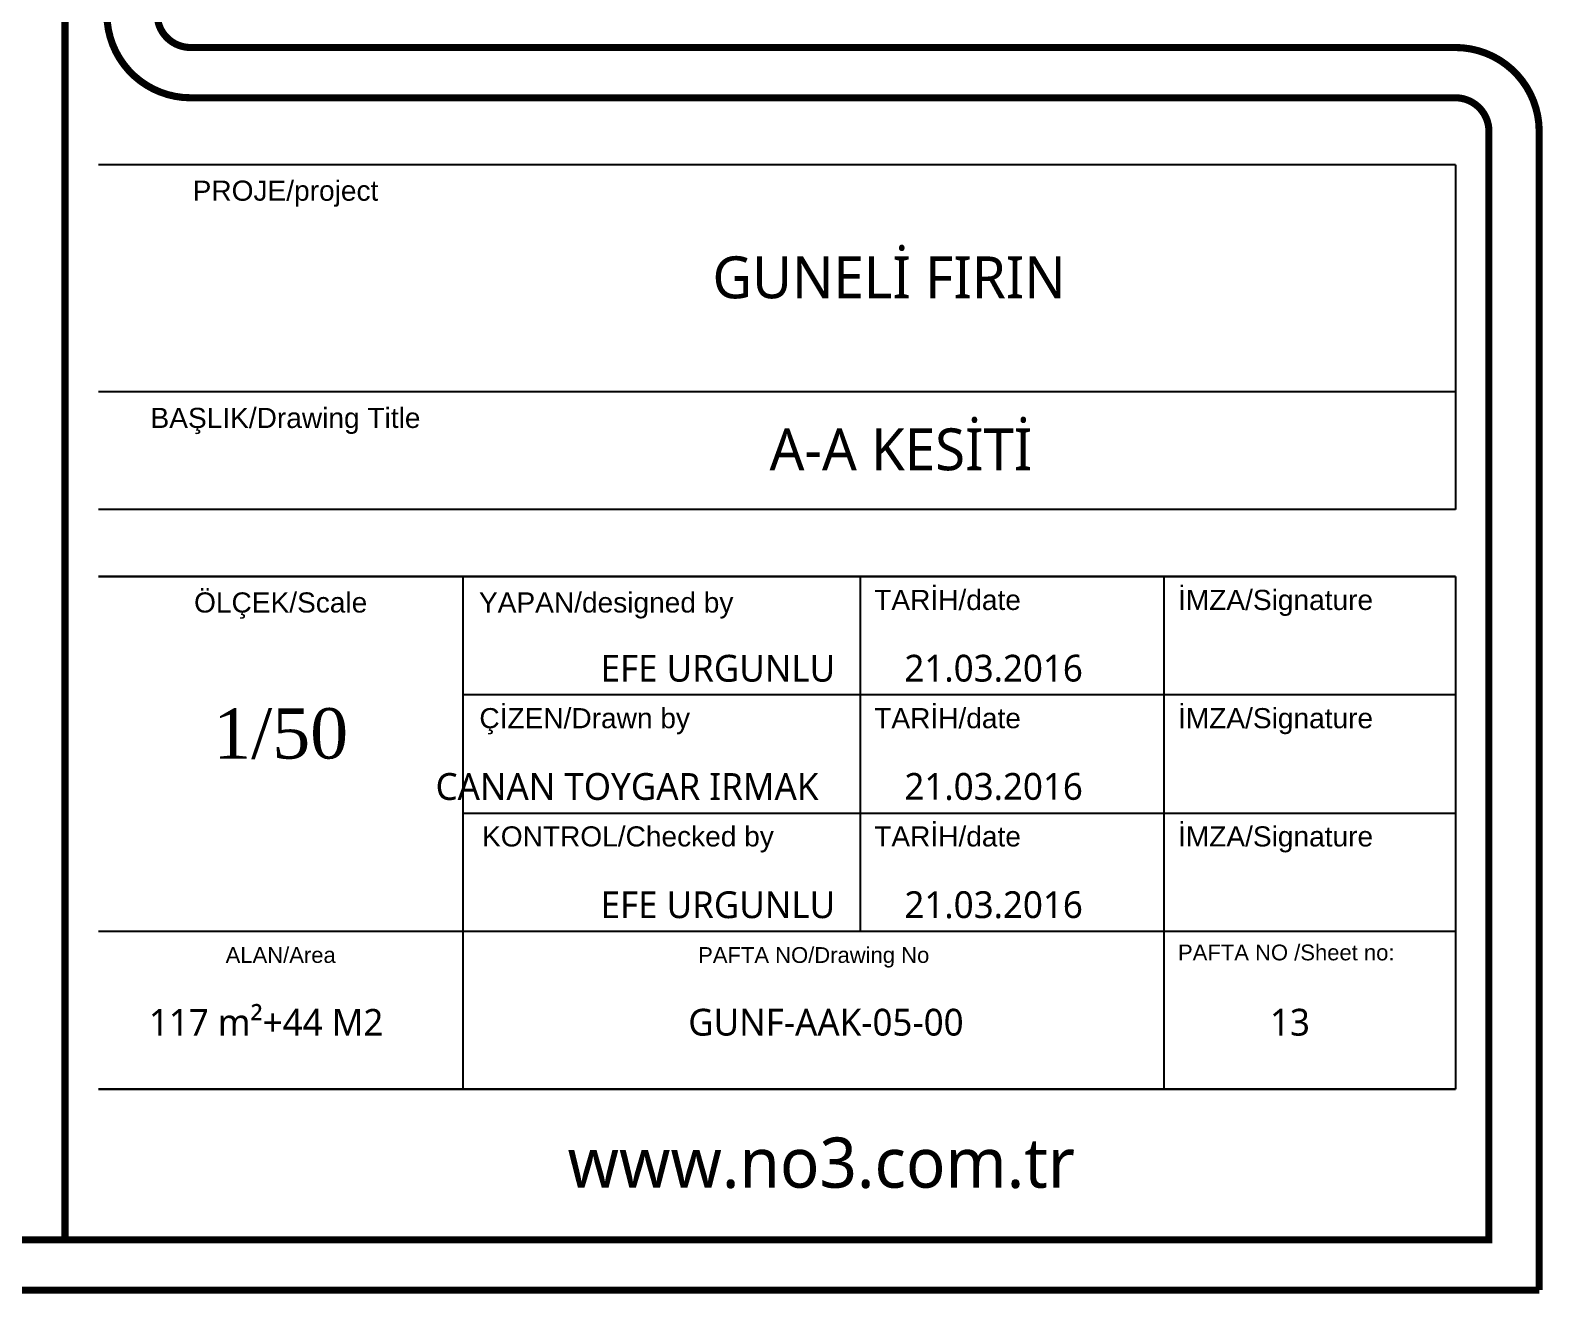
# Model space of a CAD drawing. Header units: millimetres. Extents: x 54215 to 67697, y 23496 to 56611.
# Drawn here: x 58105.5 to 58558.5, y 42006.8 to 42384.9 of the extents above; entities that cross this region are included whole.
import ezdxf
from ezdxf.enums import TextEntityAlignment as Align

# ---------------------------------------------------------------- set-up
doc = ezdxf.new("R2010")
doc.units = ezdxf.units.MM
doc.layers.add('t_yazı', color=154, linetype='Continuous', lineweight=25)
doc.styles.add('ARIALT', font='arial.ttf', dxfattribs={"height": 10})
doc.styles.get("Standard").update_dxf_attribs({"font": 'arial.ttf'})

msp = doc.modelspace()

# ---------------------------------------------------------------- linework, layer by layer
at = {"color": 250}
for p, q in [((58532.389, 42344.663), (58125.988, 42344.663)), ((58532.389, 42344.663), (58532.389, 42241.469)), ((58125.988, 42276.862), (58532.389, 42276.862)), ((58532.389, 42241.469), (58125.988, 42241.469)), ((58532.389, 42221.4), (58125.988, 42221.4)), ((58125.988, 42221.4), (58532.389, 42221.4)), ((58235.114, 42221.4), (58235.114, 42068.034)), ((58354.104, 42221.4), (58354.104, 42115.223)), ((58445.095, 42221.4), (58445.095, 42068.034)), ((58532.389, 42221.4), (58532.389, 42068.034)), ((58532.389, 42186.008), (58235.114, 42186.008)), ((58235.114, 42150.616), (58532.389, 42150.616)), ((58532.389, 42115.223), (58125.988, 42115.223)), ((58125.988, 42068.034), (58532.389, 42068.034)), ((58532.389, 42068.034), (58125.988, 42068.034))]:
    msp.add_line(p, q, dxfattribs=at)
at = {"color": 252, "const_width": 2.135}
for points in [[(58557.476, 42007.826), (55067.754, 42007.826), (55067.754, 43807.826), (58557.476, 43807.826), (58557.476, 42668.777, -0.4142136), (58532.389, 42643.691), (58153.583, 42643.691, 0.4142136), (58143.549, 42633.656), (58143.549, 42389.819, 0.4142136), (58153.583, 42379.784), (58532.389, 42379.784, -0.4142136), (58557.476, 42354.698), (58557.476, 42007.826)], [(58542.424, 42668.777, -0.4142136), (58532.389, 42658.743), (58153.583, 42658.743, 0.4142136), (58128.497, 42633.656), (58128.497, 42389.819, 0.4142136), (58153.583, 42364.732), (58532.389, 42364.732, -0.4142136), (58542.424, 42354.698), (58542.424, 42022.878), (55082.806, 42022.878), (55082.806, 43792.774), (58542.424, 43792.774), (58542.424, 42668.777)]]:
    msp.add_lwpolyline(points, format="xyb", dxfattribs=at)
msp.add_lwpolyline([(58115.953, 42022.878), (58115.953, 43792.774)], dxfattribs=at)

# ---------------------------------------------------------------- texts
at = {"color": 7}
for s, insert, char_height, width, attachment_point in [('{\\fLucida Sans Unicode|b0|i0|c162|p34;GUNELİ FIRIN}', (58362.766, 42310.905), 12.54325, 279.45279, 5), ('{\\fLucida Sans Unicode|b0|i0|c162|p34;A-A KESİTİ}', (58366.334, 42259.423), 12.54325, 307.0384, 5), ('{\\fLucida Sans Unicode|b0|i0|c162|p34;EFE URGUNLU}', (58276.365, 42193.924), 8.02768, 307.0384, 4), ('{\\fLucida Sans Unicode|b0|i0|c162|p34;21.03.2016}', (58367.355, 42193.924), 8.02768, 307.0384, 4), ('{\\fGeorgia|b0|i0|c162|p18;1/50\\P}', (58180.551, 42174.369), 15.0519, 307.0384, 5), ('{\\fLucida Sans Unicode|b0|i0|c162|p34;CANAN TOYGAR IRMAK}', (58226.935, 42158.532), 8.02768, 307.0384, 4), ('{\\fLucida Sans Unicode|b0|i0|c162|p34;21.03.2016}', (58367.355, 42158.532), 8.02768, 307.0384, 4), ('{\\fLucida Sans Unicode|b0|i0|c162|p34;EFE URGUNLU}', (58276.365, 42123.139), 8.02768, 307.0384, 4), ('{\\fLucida Sans Unicode|b0|i0|c162|p34;21.03.2016}', (58367.355, 42123.139), 8.02768, 307.0384, 4), ('{\\fLucida Sans Unicode|b0|i0|c162|p34;117 m²+44 M2}', (58141.073, 42087.979), 8.02768, 307.0384, 4), ('{\\fLucida Sans Unicode|b0|i0|c162|p34;GUNF-AAK-05-00}', (58302.606, 42087.979), 8.02768, 307.0384, 4), ('{\\fLucida Sans Unicode|b0|i0|c162|p34;13}', (58476.85, 42087.979), 8.02768, 307.0384, 4), ('{\\fLucida Sans Unicode|b0|i0|c162|p34;www.no3.com.tr}', (58342.452, 42045.865), 15.0519, 233.90379, 5)]:
    msp.add_mtext(s, dxfattribs=dict(at, insert=insert, char_height=char_height, width=width, attachment_point=attachment_point))
at = {"layer": 't_yazı', "linetype": 'Continuous', "style": 'ARIALT'}
for s, height, p in [('ALAN/Area', 4.719, (58180.551, 42108.145)), ('PAFTA NO/Drawing No', 4.71898, (58340.195, 42108.145))]:
    msp.add_text(s, height=height, dxfattribs=at).set_placement(p, align=Align.MIDDLE_CENTER)
at = {"layer": 't_yazı', "style": 'ARIALT'}
for s, insert, char_height, width, attachment_point in [('PROJE/project', (58181.989, 42339.944), 6.02076, 111.9856, 2), ('BAŞLIK/Drawing Title', (58181.989, 42271.923), 6.02076, 111.9856, 2), ('ÖLÇEK/Scale', (58180.551, 42216.681), 6.02076, 40.67138, 2), ('YAPAN/designed by', (58278.039, 42216.681), 6.02076, 111.9856, 2), ('TARİH/date', (58358.316, 42217.444), 6.0208, 45.79917, 1), ('İMZA/Signature', (58449.307, 42217.444), 6.02076, 45.79917, 1), ('ÇİZEN/Drawn by', (58271.597, 42182.052), 6.02076, 111.9856, 2), ('TARİH/date', (58358.316, 42182.052), 6.0208, 45.79917, 1), ('İMZA/Signature', (58449.307, 42182.052), 6.02076, 45.79917, 1), ('TARİH/date', (58358.316, 42146.659), 6.0208, 45.79917, 1), ('İMZA/Signature', (58449.307, 42146.659), 6.02076, 45.79917, 1), ('KONTROL/Checked by', (58240.858, 42146.659), 6.02076, 100.6056, 1)]:
    msp.add_mtext(s, dxfattribs=dict(at, insert=insert, char_height=char_height, width=width, attachment_point=attachment_point))
at = {"layer": 't_yazı', "linetype": 'Continuous', "insert": (58449.307, 42111.267), "char_height": 4.71898, "width": 113.029, "attachment_point": 1, "style": 'ARIALT'}
msp.add_mtext('PAFTA NO /Sheet no:', dxfattribs=at)

doc.saveas('drawing.dxf')
